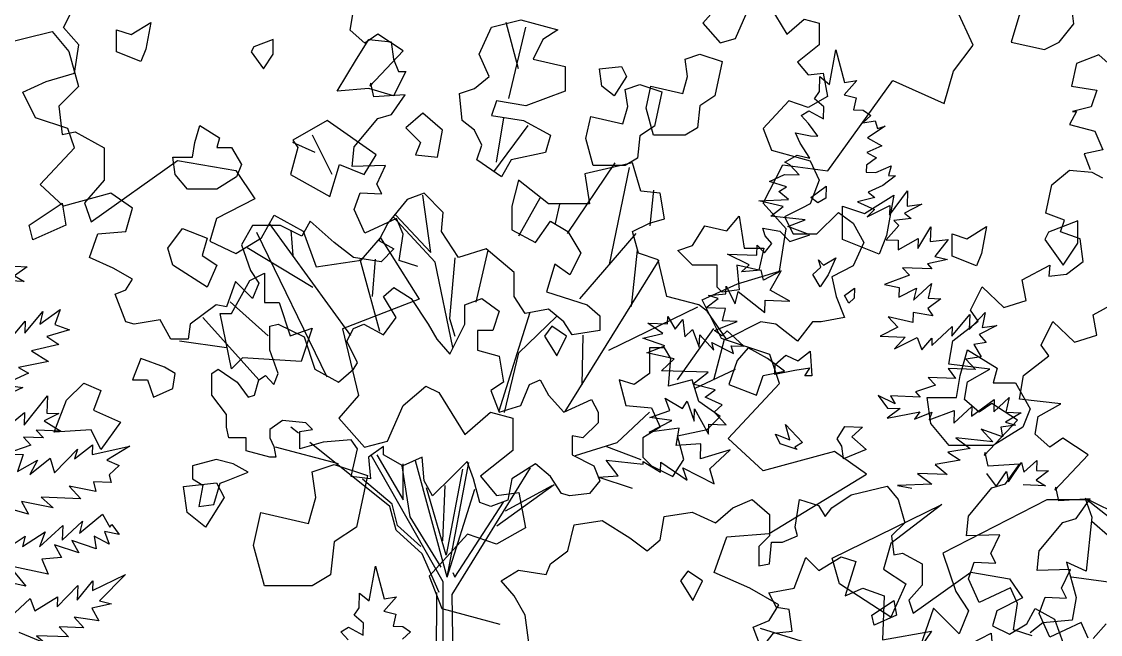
# Model space of a CAD drawing. Header units: inches. Extents: x -11 to 128, y 7 to 56.
# Drawn here: x 34.499 to 35.02, y 22.468 to 22.764 of the extents above; entities that cross this region are included whole.
import ezdxf

# ---------------------------------------------------------------- set-up
doc = ezdxf.new("R2010")
doc.units = ezdxf.units.IN
doc.header["$MEASUREMENT"] = 0
doc.layers.add('CAY', color=94, linetype='Continuous')
doc.layers.add('CAY-3', color=61, linetype='Continuous')
picture_1 = doc.add_image_def('image1.jpg', size_in_pixel=(1680, 1093))

# ---------------------------------------------------------------- blocks, each defined once
blk = doc.blocks.new('A$C76451831')
at = {"layer": 'CAY'}
for p, q in [((3764, 1772.8), (3822.4, 1787)), ((3822.4, 1787), (3840.1, 1765.7)), ((3840.1, 1765.7), (3850.7, 1728)), ((4659.2, 1730), (4666, 1767.4)), ((4666, 1767.4), (4675.2, 1732.1)), ((4648.1, 1722.6), (4648.6, 1738.5)), ((4648.6, 1738.5), (4659.2, 1730)), ((4688.4, 1734.4), (4674.7, 1719)), ((4675.2, 1732.1), (4688.4, 1734.4)), ((3850.7, 1728), (3829.5, 1706.7)), ((4642.8, 1714.7), (4648.1, 1722.6)), ((4674.7, 1719), (4687.7, 1715.8)), ((4653, 1706.2), (4642.8, 1714.7)), ((4687.7, 1715.8), (4685, 1702.8)), ((3829.5, 1706.7), (3833, 1676.1)), ((4628.6, 1696.6), (4636.9, 1701.7)), ((4636.5, 1688.1), (4628.6, 1696.6)), ((4636.9, 1701.7), (4652.5, 1693)), ((4652.5, 1693), (4653, 1706.2)), ((4685, 1702.8), (4695.4, 1702.4)), ((4703.4, 1696.7), (4694.9, 1688.8)), ((4695.4, 1702.4), (4703.4, 1696.7)), ((4646.4, 1674.6), (4636.5, 1688.1)), ((4694.9, 1688.8), (4708.2, 1691.1)), ((4718.8, 1685.3), (4699.8, 1672.8)), ((4708.2, 1691.1), (4710.6, 1682.8)), ((4710.6, 1682.8), (4718.8, 1685.3)), ((3833, 1676.1), (3847.2, 1679)), ((3847.2, 1679), (3878.4, 1661.9)), ((4627.6, 1667.1), (4622.5, 1678.2)), ((4622.5, 1678.2), (4638.7, 1674.9)), ((4638.7, 1674.9), (4646.4, 1674.6)), ((4699.8, 1672.8), (4715.4, 1664.1)), ((3878.4, 1661.9), (3878.4, 1627.1)), ((4637.9, 1650.9), (4627.6, 1667.1)), ((4715.4, 1664.1), (4699.3, 1656.9)), ((4611, 1646.4), (4624.4, 1654.1)), ((4624.4, 1654.1), (4637.9, 1650.9)), ((4709.5, 1651.1), (4698.8, 1643.4)), ((4699.3, 1656.9), (4709.5, 1651.1)), ((3864.3, 1582.3), (3957.4, 1648.4)), ((3957.4, 1648.4), (4019.9, 1637.7)), ((4019.9, 1637.7), (4040.5, 1607.1)), ((4616.3, 1643.5), (4611, 1646.4)), ((4626.4, 1632.7), (4616.3, 1643.5)), ((4698.8, 1643.4), (4698.5, 1635.7)), ((4708.9, 1635.3), (4725.5, 1642.4)), ((4725.5, 1642.4), (4722.4, 1632.1)), ((3878.4, 1627.1), (3857.2, 1602.9)), ((4594.4, 1625.7), (4610.5, 1633.3)), ((4610.5, 1633.3), (4626.4, 1632.7)), ((4698.5, 1635.7), (4708.9, 1635.3)), ((4730.1, 1631.8), (4716.6, 1621.4)), ((4722.4, 1632.1), (4730.1, 1631.8)), ((4612.8, 1620.1), (4594.4, 1625.7)), ((4604.5, 1614.9), (4612.8, 1620.1)), ((4615, 1606.4), (4604.5, 1614.9)), ((4716.6, 1621.4), (4700.5, 1614.3)), ((4700.5, 1614.3), (4708, 1608.6)), ((4723.6, 1589.4), (4743.1, 1615.5)), ((4743.1, 1615.5), (4742.6, 1599.2)), ((3857.2, 1602.9), (3864.3, 1582.3)), ((4040.5, 1607.1), (3999.3, 1585.8)), ((4582.8, 1604.8), (4615, 1606.4)), ((4609.3, 1598.9), (4582.8, 1604.8)), ((4708, 1608.6), (4689.3, 1603.8)), ((4689.3, 1603.8), (4707.5, 1595.4)), ((4595.8, 1588.5), (4609.3, 1598.9)), ((4699.6, 1587.6), (4724, 1599.9)), ((4707.5, 1595.4), (4699.6, 1587.6)), ((4724, 1599.9), (4723.6, 1589.4)), ((4758.5, 1601.4), (4739.6, 1591.6)), ((4739.6, 1591.6), (4747.1, 1585.9)), ((4742.6, 1599.2), (4758.5, 1601.4)), ((3999.3, 1585.8), (3992.2, 1561.6)), ((4047.6, 1565.2), (4061.2, 1589.4)), ((4061.2, 1589.4), (4092.4, 1572.3)), ((4632.8, 1584.5), (4595.8, 1588.5)), ((4614, 1577.4), (4632.8, 1584.5)), ((4747.1, 1585.9), (4728.4, 1583.8)), ((4728.4, 1583.8), (4733.7, 1578.2)), ((4092.4, 1572.3), (4106.6, 1533.9)), ((4587.2, 1575.6), (4605.7, 1572.3)), ((4589.7, 1567.4), (4587.2, 1575.6)), ((4605.7, 1572.3), (4616.2, 1561)), ((4637.7, 1568.4), (4614, 1577.4)), ((4616.2, 1561), (4637.7, 1568.4)), ((4733.7, 1578.2), (4720, 1562.8)), ((4754.1, 1553.5), (4768.1, 1577)), ((4768.1, 1577), (4767.5, 1561.2)), ((3992.2, 1561.6), (4019.9, 1548.1)), ((4019.9, 1548.1), (4047.6, 1565.2)), ((4154.9, 1541), (4175.6, 1565.2)), ((4175.6, 1565.2), (4217.4, 1499.1)), ((4580.8, 1546.4), (4581.1, 1557.2)), ((4581.1, 1557.2), (4589, 1548.8)), ((4589, 1548.8), (4597.1, 1559)), ((4597.1, 1559), (4589.7, 1567.4)), ((4720, 1562.8), (4733.1, 1562.4)), ((4732.8, 1552), (4754.5, 1564.3)), ((4733.1, 1562.4), (4732.8, 1552)), ((4754.5, 1564.3), (4754.1, 1553.5)), ((4767.5, 1561.2), (4786.6, 1563.2)), ((4786.6, 1563.2), (4772.4, 1545.1)), ((4572.7, 1536.2), (4549.1, 1547.5)), ((4549.1, 1547.5), (4580.8, 1546.4)), ((4772.4, 1545.1), (4785.9, 1541.9)), ((4106.6, 1533.9), (4154.9, 1541)), ((4564.3, 1528.4), (4572.7, 1536.2)), ((4785.9, 1541.9), (4764.4, 1537.2)), ((4764.4, 1537.2), (4769.2, 1531.6)), ((4585.6, 1530.3), (4564.3, 1528.4)), ((4588, 1519.4), (4585.6, 1530.3)), ((4606.9, 1529.6), (4588, 1519.4)), ((4595.3, 1508.7), (4606.9, 1529.6)), ((4745, 1524.8), (4718.3, 1514.8)), ((4769.2, 1531.6), (4737.5, 1532.7)), ((4737.5, 1532.7), (4745, 1524.8)), ((4547.6, 1504.9), (4547.9, 1513.1)), ((4547.9, 1513.1), (4557.6, 1494.1)), ((4718.3, 1514.8), (4734.1, 1511.6)), ((4734.1, 1511.6), (4733.7, 1501.1)), ((4733.7, 1501.1), (4752.6, 1510.9)), ((4749.5, 1497.9), (4768.7, 1515.8)), ((4752.6, 1510.9), (4749.5, 1497.9)), ((4768.7, 1515.8), (4765.4, 1500)), ((4217.4, 1499.1), (4134.9, 1467.3)), ((4525.8, 1489.8), (4539.3, 1499.8)), ((4528.9, 1502.9), (4547.6, 1504.9)), ((4539.3, 1499.8), (4528.9, 1502.9)), ((4557.6, 1494.1), (4560.8, 1507.2)), ((4560.8, 1507.2), (4589.5, 1484.9)), ((4589.5, 1484.9), (4589.9, 1498)), ((4589.9, 1498), (4616.2, 1497.1)), ((4616.2, 1497.1), (4595.3, 1508.7)), ((4779, 1499.6), (4765, 1489.2)), ((4765.4, 1500), (4779, 1499.6)), ((4547, 1489.1), (4525.8, 1489.8)), ((4543.8, 1475.6), (4547, 1489.1)), ((4765, 1489.2), (4770.2, 1481.3)), ((4484.8, 1472.7), (4485.1, 1480.4)), ((4485.1, 1480.4), (4492.8, 1466.9)), ((4492.8, 1466.9), (4501.3, 1477.1)), ((4501.3, 1477.1), (4503.4, 1458.4)), ((4535.3, 1465.5), (4559.7, 1475)), ((4559.7, 1475), (4543.8, 1475.6)), ((4722.1, 1480.2), (4732.6, 1469)), ((4748.6, 1473.9), (4722.1, 1480.2)), ((4749, 1484.7), (4748.6, 1473.9)), ((4770.2, 1481.3), (4749, 1484.7)), ((4790.7, 1459.3), (4810.1, 1482.6)), ((4809.5, 1466.3), (4826.5, 1484.8)), ((4810.1, 1482.6), (4809.5, 1466.3)), ((4826.5, 1484.8), (4823.2, 1468.6)), ((4134.9, 1467.3), (4152, 1395.3)), ((4463.6, 1473.4), (4484.8, 1472.7)), ((4479.5, 1462), (4463.6, 1473.4)), ((4503.4, 1458.4), (4511.4, 1466.3)), ((4511.4, 1466.3), (4518.8, 1447.4)), ((4543.3, 1459.7), (4535.3, 1465.5)), ((4548.9, 1465), (4543.3, 1459.7)), ((4566.9, 1448.5), (4548.9, 1465)), ((4732.6, 1469), (4713.7, 1459.2)), ((4769, 1449.1), (4791.1, 1469.7)), ((4791.1, 1469.7), (4790.7, 1459.3)), ((4839.1, 1470.7), (4820.2, 1461)), ((4823.2, 1468.6), (4839.1, 1470.7)), ((4458, 1457.3), (4479.5, 1462)), ((4481.7, 1448.7), (4458, 1457.3)), ((4518.8, 1447.4), (4519.3, 1460.6)), ((4519.3, 1460.6), (4534.6, 1444.2)), ((4534.6, 1444.2), (4532.2, 1452.4)), ((4532.2, 1452.4), (4555.8, 1440.7)), ((4713.7, 1459.2), (4740.4, 1458.3)), ((4740.4, 1458.3), (4729, 1445.5)), ((4729, 1445.5), (4753.5, 1457.8)), ((4753.5, 1457.8), (4758.5, 1444.5)), ((4758.5, 1444.5), (4769.3, 1457.3)), ((4769.3, 1457.3), (4769, 1449.1)), ((4827.6, 1452.5), (4814.4, 1450.3)), ((4820.2, 1461), (4827.6, 1452.5)), ((4462.4, 1441.3), (4481.7, 1448.7)), ((4491.7, 1434.8), (4462.4, 1441.3)), ((4555.8, 1440.7), (4553.3, 1449)), ((4553.3, 1449), (4566.9, 1448.5)), ((4814.4, 1450.3), (4822.1, 1436.9)), ((4478.1, 1422.1), (4491.7, 1434.8)), ((4822.1, 1436.9), (4805.7, 1434.7)), ((4805.7, 1434.7), (4816.2, 1423.5)), ((4528.3, 1420.4), (4478.1, 1422.1)), ((4512, 1407.8), (4528.3, 1420.4)), ((4786.8, 1424.5), (4794.5, 1413.8)), ((4816.2, 1423.5), (4786.8, 1424.5)), ((4200.3, 1384.7), (4224.5, 1405.3)), ((4224.5, 1405.3), (4238.7, 1398.8)), ((4535.8, 1401.5), (4512, 1407.8)), ((4773, 1406.4), (4751.5, 1399.4)), ((4794.5, 1413.8), (4765.1, 1414.8)), ((4765.1, 1414.8), (4773, 1406.4)), ((4152, 1395.3), (4130.8, 1371.1)), ((4238.7, 1398.8), (4266.4, 1353.4)), ((4525.1, 1393.7), (4535.8, 1401.5)), ((4543.4, 1385.4), (4525.1, 1393.7)), ((4711.4, 1395.4), (4721.4, 1381.9)), ((4729.7, 1386.6), (4711.4, 1395.4)), ((4724.6, 1394.9), (4729.7, 1386.6)), ((4756.7, 1393.8), (4724.6, 1394.9)), ((4751.5, 1399.4), (4756.7, 1393.8)), ((4183.2, 1346.3), (4200.3, 1384.7)), ((4487, 1379.2), (4482, 1392.5)), ((4482, 1392.5), (4500.7, 1381.4)), ((4500.7, 1381.4), (4505.9, 1389.4)), ((4505.9, 1389.4), (4513.4, 1367.9)), ((4535, 1377.5), (4543.4, 1385.4)), ((4721.4, 1381.9), (4735, 1381.4)), ((4792.9, 1365.8), (4812.1, 1383.7)), ((4811.7, 1373.3), (4836.3, 1391)), ((4812.1, 1383.7), (4811.7, 1373.3)), ((4835.9, 1377.9), (4852.3, 1393.2)), ((4836.3, 1391), (4835.9, 1377.9)), ((4852.3, 1393.2), (4849, 1377.4)), ((4130.8, 1371.1), (4158.5, 1339.9)), ((4266.4, 1353.4), (4294.1, 1377.6)), ((4294.1, 1377.6), (4318.3, 1371.1)), ((4318.3, 1371.1), (4318.3, 1336.3)), ((4465.5, 1371.8), (4487, 1379.2)), ((4489.4, 1368.7), (4465.5, 1371.8)), ((4513.4, 1367.9), (4513.8, 1381)), ((4513.8, 1381), (4528.7, 1353.7)), ((4547.7, 1363.9), (4535, 1377.5)), ((4735, 1381.4), (4721, 1371)), ((4721, 1371), (4756.1, 1378)), ((4756.1, 1378), (4750.4, 1370)), ((4750.4, 1370), (4769.3, 1377.5)), ((4766.3, 1369.4), (4793.3, 1379.4)), ((4769.3, 1377.5), (4766.3, 1369.4)), ((4793.3, 1379.4), (4792.9, 1365.8)), ((4865.3, 1376.9), (4848.6, 1366.6)), ((4849, 1377.4), (4865.3, 1376.9)), ((4464.9, 1355.9), (4489.4, 1368.7)), ((4497.2, 1360.3), (4464.9, 1355.9)), ((4493.9, 1341.8), (4497.2, 1360.3)), ((4528.7, 1353.7), (4529.1, 1364.6)), ((4529.1, 1364.6), (4547.7, 1363.9)), ((4822.1, 1359.3), (4834.8, 1345.7)), ((4845.4, 1350.8), (4822.1, 1359.3)), ((4859.4, 1363.5), (4843.5, 1361.3)), ((4843.5, 1361.3), (4845.4, 1350.8)), ((4848.6, 1366.6), (4859.4, 1363.5)), ((4834.8, 1345.7), (4795, 1349.9)), ((4795, 1349.9), (4810.5, 1338.4)), ((4158.5, 1339.9), (4183.2, 1346.3)), ((4318.3, 1336.3), (4283.5, 1308.6)), ((4520.7, 1343.6), (4493.9, 1341.8)), ((4520.1, 1327.3), (4520.7, 1343.6)), ((4552.2, 1337), (4520.1, 1327.3)), ((4530.1, 1316.5), (4552.2, 1337)), ((4810.5, 1338.4), (4786.3, 1334.3)), ((4431.5, 1309.1), (4418.5, 1325.8)), ((4418.5, 1325.8), (4458.3, 1321.7)), ((4458.3, 1321.7), (4458.4, 1324.4)), ((4458.4, 1324.4), (4477, 1312.9)), ((4799.6, 1325.7), (4772.7, 1321.2)), ((4786.3, 1334.3), (4799.6, 1325.7)), ((4868.1, 1312.9), (4882.1, 1325.5)), ((4882.1, 1325.5), (4881.7, 1314.6)), ((4477, 1312.9), (4477.4, 1323.8)), ((4477.4, 1323.8), (4505.7, 1304.2)), ((4501.2, 1317.5), (4535, 1300.5)), ((4505.7, 1304.2), (4501.2, 1317.5)), ((4535, 1300.5), (4530.1, 1316.5)), ((4772.7, 1321.2), (4785.5, 1310.3)), ((4838.5, 1297.6), (4849.5, 1313.5)), ((4849.5, 1313.5), (4851.8, 1302.5)), ((4851.8, 1302.5), (4865.7, 1323.4)), ((4865.7, 1323.4), (4868.1, 1312.9)), ((4894.8, 1314.2), (4881.4, 1304.2)), ((4881.7, 1314.6), (4894.8, 1314.2)), ((4283.5, 1308.6), (4300.6, 1287.9)), ((4410.2, 1307.5), (4431.5, 1309.1)), ((4446.9, 1295.4), (4410.2, 1307.5)), ((4753.8, 1311.4), (4769.3, 1300)), ((4785.5, 1310.3), (4753.8, 1311.4)), ((4828.1, 1311.5), (4838.5, 1297.6)), ((4881.4, 1304.2), (4891.6, 1298.4)), ((4300.6, 1287.9), (4324.7, 1290.9)), ((4324.7, 1290.9), (4331.8, 1253.1)), ((4682.3, 1288.4), (4721.2, 1297.8)), ((4721.2, 1297.8), (4733, 1283.7)), ((4769.3, 1300), (4732.1, 1298.6)), ((4732.1, 1298.6), (4747.8, 1295.7)), ((4891.6, 1298.4), (4867.6, 1299.3)), ((4554.9, 1274.6), (4575.8, 1283.7)), ((4575.8, 1283.7), (4594.3, 1267.5)), ((4622.2, 1253.8), (4626.9, 1283.7)), ((4626.9, 1283.7), (4647.3, 1277)), ((4661.5, 1274.6), (4682.3, 1288.4)), ((4733, 1283.7), (4740.1, 1258.5)), ((4481, 1265.2), (4511.3, 1269.9)), ((4511.3, 1269.9), (4536.5, 1258.5)), ((4536.5, 1258.5), (4554.9, 1274.6)), ((4594.3, 1267.5), (4594.3, 1244.3)), ((4647.3, 1277), (4654.4, 1265.2)), ((4654.4, 1265.2), (4661.5, 1274.6)), ((4377.3, 1228.2), (4384.3, 1256.1)), ((4384.3, 1256.1), (4414.2, 1260.8)), ((4414.2, 1260.8), (4444.1, 1242.4)), ((4476.7, 1240), (4481, 1265.2)), ((4740.1, 1258.5), (4725.9, 1244.3)), ((4269.3, 1246.1), (4228, 1201.2)), ((4300.6, 1235.4), (4269.3, 1246.1)), ((4331.8, 1253.1), (4300.6, 1235.4)), ((4594.3, 1244.3), (4582.9, 1232.9)), ((4608.4, 1237.6), (4624.5, 1244.3)), ((4624.5, 1244.3), (4622.2, 1253.8)), ((4725.9, 1244.3), (4728.3, 1223.9)), ((4444.1, 1242.4), (4462.6, 1228.2)), ((4462.6, 1228.2), (4476.7, 1240)), ((4582.9, 1232.9), (4582.9, 1212.1)), ((4594.3, 1214.4), (4596.6, 1237.6)), ((4596.6, 1237.6), (4608.4, 1237.6)), ((4358.8, 1214.4), (4377.3, 1228.2)), ((4728.3, 1223.9), (4737.7, 1225.8)), ((4737.7, 1225.8), (4758.6, 1214.4)), ((4354.1, 1203), (4358.8, 1214.4)), ((4582.9, 1212.1), (4594.3, 1214.4)), ((4758.6, 1214.4), (4758.6, 1191.2)), ((4228, 1201.2), (4241.6, 1166.4)), ((4305.7, 1196), (4324.2, 1207.4)), ((4324.2, 1207.4), (4354.1, 1203)), ((4749.1, 1161.4), (4811.2, 1205.4)), ((4811.2, 1205.4), (4852.9, 1198.3)), ((4852.9, 1198.3), (4866.7, 1177.9)), ((4319.5, 1179.8), (4305.7, 1196)), ((4758.6, 1191.2), (4744.4, 1175.1)), ((4331.3, 1159), (4319.5, 1179.8)), ((4744.4, 1175.1), (4749.1, 1161.4)), ((4866.7, 1177.9), (4839.1, 1163.7)), ((4241.6, 1166.4), (4304.1, 1149.3)), ((4839.1, 1163.7), (4834.4, 1147.6)), ((4871.4, 1149.9), (4880.4, 1166.1)), ((4880.4, 1166.1), (4901.2, 1154.7)), ((4335.6, 1126.7), (4331.3, 1159)), ((4852.9, 1138.5), (4871.4, 1149.9)), ((4901.2, 1154.7), (4910.7, 1129.1)), ((4942.9, 1133.8), (4956.7, 1149.9)), ((4834.4, 1147.6), (4852.9, 1138.5)), ((2228.3, 971.5), (2215.1, 1021.6)), ((2217.8, 939.8), (2236.3, 1016.3)), ((2204.6, 871.1), (2212.5, 918.7)), ((2201.9, 860.6), (2238.9, 910.7)), ((2027.8, 857.9), (2006.6, 900.2)), ((2009.3, 881.7), (1985.5, 892.2)), ((2281, 794.5), (2332.5, 870.4)), ((2326.2, 761), (2347.8, 865.6)), ((2491.6, 827), (2512.8, 868.3)), ((2512.8, 868.3), (2561.2, 861.8)), ((2370.1, 802.5), (2374.1, 840.9)), ((2134, 774), (2125.3, 835.7)), ((2228.6, 791.9), (2251.7, 832.8)), ((2268, 805.1), (2272.9, 825.9)), ((2516.4, 799.3), (2491.6, 827)), ((2095.8, 814.5), (2134, 774)), ((2047.7, 684.5), (1960.2, 805.1)), ((2138.7, 763.4), (2093.5, 812.2)), ((2022.3, 639.8), (1946.8, 795.6)), ((1985.8, 770.9), (1983.8, 797.9)), ((2294.3, 724.1), (2354.9, 794.5)), ((2509.3, 753.8), (2516.4, 799.3)), ((2007, 736.3), (1936.2, 779.1)), ((2071.1, 726.8), (2074.5, 766.9)), ((2159.9, 768.1), (2154, 702.8)), ((2182.7, 720.5), (2195.7, 776.4)), ((2350.1, 715.8), (2356.4, 776.4)), ((2079.1, 689), (2057.9, 766.3)), ((2157.5, 671.8), (2138.7, 763.4)), ((2278.7, 602.9), (2379.6, 765.8)), ((2463.9, 740.3), (2509.3, 753.8)), ((2426.2, 723.2), (2463.9, 740.3)), ((1958.8, 684.4), (1917.8, 720.8)), ((2446.8, 681.3), (2426.2, 723.2)), ((2207.6, 603.7), (2240.9, 709.9)), ((2325.4, 669), (2421.3, 715.4)), ((1948.8, 636.8), (1888.7, 704)), ((2154, 702.8), (2159.9, 684)), ((2228.7, 665.9), (2269.2, 705.2)), ((2296.7, 631.7), (2297.9, 685.1)), ((2399.3, 636.8), (2438.6, 692.2)), ((1914.2, 671.4), (1863.5, 678.5)), ((2438.6, 636.8), (2450, 680.8)), ((2498.7, 664.2), (2446.8, 681.3)), ((2213.4, 601.8), (2228.7, 665.9)), ((2509.3, 632.9), (2498.7, 664.2)), ((2417.8, 627.7), (2461.8, 648.6)), ((2334.4, 569.5), (2369.4, 602.2)), ((1991.5, 579.5), (1983.4, 586)), ((2041.2, 539.6), (2003.7, 569.7)), ((2289.6, 555.4), (2334.4, 569.5)), ((2034.5, 546.7), (1966.9, 564.4)), ((2323, 565.2), (2360, 551.4)), ((2147.3, 419.7), (2069.9, 556)), ((2075.8, 556.2), (2104.1, 507.8)), ((2104.1, 507.8), (2104.1, 546.7)), ((2151.6, 424.8), (2117.3, 549.9)), ((2151.6, 424.8), (2175, 548.1)), ((2089.9, 500.7), (2041.2, 539.6)), ((2102.9, 544.4), (2111.2, 489.7)), ((2168.2, 540.8), (2150.5, 448.4)), ((2156.8, 405.9), (2241.3, 542.4)), ((2092.3, 503.1), (2060.4, 530.2)), ((2146.9, 463.7), (2149.3, 523.1)), ((2205.1, 479.9), (2266.8, 524.3)), ((2214.5, 496), (2264.5, 523.1)), ((2150.5, 448.4), (2129.2, 520.8)), ((2151.6, 424.8), (2181.2, 519.2)), ((2096.6, 475.1), (2089.9, 500.7)), ((2098.2, 480.3), (2092.3, 503.1)), ((2159.9, 424.8), (2212.2, 505.4)), ((2111.2, 489.7), (2144.6, 435.4)), ((2123.3, 457.8), (2098.2, 480.3)), ((2124.5, 449.6), (2096.6, 475.1)), ((2143, 408.3), (2124.5, 449.6)), ((2147.3, 135.4), (2147.3, 419.7)), ((2157.5, 429.5), (2159.9, 424.8)), ((2138.3, 140.1), (2140.6, 408.3)), ((2161.5, 135.4), (2156.8, 405.9))]:
    blk.add_line(p, q, dxfattribs=at)
for points in [[(4216, 1534.3), (4196, 1540.6), (4200.2, 1569.1), (4192.8, 1586), (4159, 1570.1), (4147.4, 1595.5), (4153.8, 1613.4), (4177, 1612.3), (4171.7, 1622.9), (4181.2, 1642.9), (4145.3, 1641.9), (4147.4, 1663), (4172.8, 1693.5), (4187.5, 1697.8), (4202.3, 1718.9), (4168.5, 1716.7), (4165.4, 1731.5), (4164.3, 1728.3), (4200.2, 1766.3), (4172.8, 1784.2), (4159, 1774.7), (4143.2, 1788.5), (4146.4, 1807.4)], [(5030.2, 1813.8), (4995.4, 1794.8), (5000.7, 1777.9), (5033.4, 1774.7), (5024.9, 1752.6), (5021.8, 1718.9), (4988, 1727.3), (4949, 1762.1), (4924.8, 1752.6), (4919.5, 1728.3), (4946.9, 1724.1), (4940.6, 1706.2), (4920.5, 1700.9), (4924.8, 1700.9), (4917.4, 1687.2), (4944.8, 1679.8), (4953.2, 1659.8), (4933.2, 1655.6), (4939.5, 1638.7)], [(4937.4, 1134.3), (4930, 1151.2), (4896.3, 1135.4), (4884.7, 1160.7), (4891, 1178.6), (4914.2, 1177.5), (4908.9, 1188.1), (4918.4, 1208.1), (4882.5, 1207.1), (4884.7, 1228.2), (4910, 1258.8), (4924.7, 1263), (4939.5, 1284.1), (4905.7, 1282), (4902.6, 1296.7), (4901.5, 1293.6), (4937.4, 1331.5), (4910, 1349.5), (4896.3, 1340), (4880.4, 1353.7), (4883.6, 1372.7), (4907.9, 1386.4), (4863.6, 1391.6), (4867.8, 1417), (4895.2, 1438.1), (4886.8, 1449.7), (4899.4, 1475), (4922.6, 1452.8), (4946.9, 1460.2), (4942.7, 1482.3), (4972.2, 1498.2)], [(4680, 1494.9), (4675.3, 1503.2), (4686, 1511), (4685.6, 1500.1), (4680, 1494.9)], [(530, 749.3), (509.9, 755.6), (514.2, 784.1), (506.8, 800.9), (473, 785.1), (461.4, 810.4), (467.7, 828.4), (490.9, 827.3), (485.7, 837.9), (495.2, 857.9), (459.3, 856.8), (461.4, 877.9), (486.7, 908.5), (501.5, 912.7), (516.3, 933.8), (482.5, 931.7), (479.3, 946.5), (478.3, 943.3), (514.2, 981.3), (486.7, 999.2), (473, 989.7), (457.2, 1003.4), (460.4, 1022.4), (484.6, 1036.1), (440.3, 1041.4), (444.5, 1066.7), (472, 1087.8), (463.5, 1099.4), (476.2, 1124.7), (499.4, 1102.6), (523.6, 1110), (519.4, 1132.1), (549, 1147.9), (547.9, 1136.3), (566.9, 1138.4), (584.8, 1152.1), (581.7, 1176.4), (560.6, 1183.8), (564.8, 1196.4), (544.7, 1203.8), (551.1, 1234.4), (570.1, 1250.2), (594.3, 1248.1), (605.9, 1241.8)], [(2441, 1036.7), (2426.8, 1020.6), (2445.3, 999.7), (2461.8, 1004.1), (2473.2, 1029.6)], [(2498.7, 1039.1), (2517.2, 1008.8), (2535.7, 1024.9), (2551.8, 1020.6), (2551.8, 997.4), (2528.6, 978.9), (2540, 965.1), (2556.1, 967.1), (2560.8, 941.9), (2540, 930.1), (2519.2, 937.2), (2491.7, 907.3), (2500.7, 884.1), (2542.4, 872.7), (2551.8, 851.9), (2542.4, 826.3), (2533.3, 821.6), (2514.8, 812.5), (2523.9, 794.1), (2549.4, 794.1), (2572.6, 816.9), (2588.7, 805.5), (2600.1, 784.6), (2588.7, 759.5), (2565.6, 747.7), (2570.3, 726.8), (2579.3, 704), (2554.2, 699.3), (2544.7, 699.3), (2528.6, 678.5), (2505.4, 696.9), (2489.3, 699.3), (2452.3, 680.8), (2431.5, 710.7), (2422.5, 717.8), (2387.9, 726.8), (2378.5, 766.1), (2357.6, 773.2), (2350.9, 796.4), (2369.4, 805.5), (2385.5, 810.2), (2380.8, 837.7), (2360, 840.1), (2350.9, 870.4), (2299.8, 858.6), (2304.6, 826.3), (2260.5, 826.3), (2228.3, 851.9), (2221.2, 824), (2221.2, 798.4), (2246.8, 784.6), (2262.9, 807.8), (2281.4, 796.4), (2295.5, 773.2), (2283.7, 750), (2267.6, 761.4), (2258.6, 731.5), (2302.2, 717.8), (2316, 706), (2316, 689.9), (2286.1, 685.5), (2277, 699.3), (2260.5, 713.1), (2235.4, 708.3), (2223.6, 726.8), (2223.6, 752.4), (2193.7, 777.9), (2163.8, 768.5), (2145.4, 796.4), (2147.3, 816.9), (2126.9, 837.7), (2108.4, 831), (2087.6, 805.5), (2078.1, 787), (2094.3, 777.9), (2080.5, 763.8), (2050.6, 768.5), (2029.8, 784.6), (2004.2, 807.8), (1995.2, 791.7), (1972, 803.1), (1942.1, 803.1), (1930.3, 782.3), (1939.8, 754.7), (1948.8, 741), (1942.1, 724.5), (1930.3, 736.3), (1923.7, 742.9), (1914.2, 715.4), (1902.8, 717.8), (1874.9, 696.9), (1872.6, 680.8), (1854.1, 680.8), (1842.7, 701.7), (1814.8, 696.9), (1805.7, 699.3), (1794.3, 729.2), (1805.7, 733.9), (1812.8, 745.3), (1792, 757.1), (1766.4, 768.5), (1775.5, 794.1), (1805.7, 796.4), (1812.8, 821.6), (1789.6, 837.7), (1738.5, 824), (1713.4, 847.2), (1750.3, 886.5), (1743.2, 907.3), (1708.6, 918.7), (1694.9, 946.6), (1720, 958), (1750.3, 967.1), (1755, 997.4), (1738.5, 1015.9), (1752.7, 1043.4)], [(1686.2, 759.1), (1699.3, 758.6), (1685.9, 748.7), (1696.1, 742.9), (1672.1, 743.7)], [(1677.9, 676.9), (1697.3, 700.2), (1696.8, 687.1), (1716.2, 710.4), (1713, 696.9), (1734.9, 712.5), (1729.3, 696.4), (1745, 690.8), (1720.7, 683.5), (1733.6, 674.9), (1704.3, 668.2), (1722.5, 656.7), (1690.1, 650.1), (1700.8, 644.3), (1673.6, 631.7), (1694.8, 628.7), (1673.2, 618.6)], [(1671.9, 581.4), (1696.6, 601.9), (1696.1, 588.3), (1721.2, 619.6), (1720.6, 601), (1733.7, 600.6), (1717.6, 593), (1735.8, 581.9), (1709.1, 582.8), (1716.9, 574.4), (1695.7, 575.2), (1703.5, 566.7), (1676.5, 557.2), (1695, 556.6), (1688.9, 538.2), (1710.7, 550.6), (1702.4, 535), (1724.3, 552.8), (1728.8, 536.8), (1753.7, 562.3), (1750.6, 551.9), (1769.7, 567.1), (1769.3, 556.7), (1810, 565.7), (1785.4, 550.7), (1798.4, 544.8), (1787.6, 534.8), (1790, 526.5), (1771, 527.2), (1773.4, 516.7), (1744.6, 522.7), (1757.2, 509.1), (1714.7, 510.6), (1727.4, 499.2), (1693.2, 505.9), (1700.9, 492.5), (1669.1, 501.3)], [(1670, 450.9), (1697.4, 468.6), (1694.3, 457.8), (1718.8, 473.3), (1712.8, 457.1), (1737.7, 480.3), (1737.1, 464.5), (1759.1, 485), (1755.9, 472), (1780.7, 492.4), (1788.3, 478.5), (1790.7, 481.2), (1798.5, 470.5), (1782.7, 473.7), (1787.7, 460), (1771.7, 468.7), (1773.9, 455), (1747.5, 464.1), (1755.2, 450.7), (1728.8, 459.3), (1736.5, 445.9), (1715.1, 443.9), (1722.2, 427.8), (1680, 437), (1698.2, 415), (1666.3, 421.6)], [(1686.3, 386.4), (1702.7, 401.7), (1707.7, 388.4), (1732.3, 403.4), (1731.9, 392.6), (1754, 415.8), (1753.4, 400), (1770, 420.7), (1769.7, 410.3), (1805.2, 427.6), (1777.4, 399.1), (1790.4, 396), (1769, 391.3), (1776.7, 377.8), (1750.1, 381.5), (1760.6, 370.2), (1733.8, 371.2), (1743.9, 360.4), (1709.5, 361.6), (1719.6, 353.1), (1691, 365)], [(4141, 1132.6), (4133.1, 1141), (4141.4, 1146.2), (4157, 1137.5), (4157.5, 1150.6), (4147.3, 1159.1), (4152.6, 1167.1), (4153.1, 1182.9), (4163.7, 1174.4), (4170.5, 1211.8), (4179.7, 1176.6), (4192.9, 1178.8), (4179.2, 1163.4), (4192.2, 1160.3), (4189.5, 1147.2), (4199.9, 1146.8), (4207.9, 1141.1), (4199.4, 1133.3)], [(620.7, 870.5), (586.9, 896.9), (594.3, 876.9), (588, 818.9), (566.9, 828.4), (577.4, 790.4), (573.2, 766.1), (541.6, 763), (527.9, 752.4)], [(594.3, 872.7), (653.4, 821)], [(572.2, 812.5), (628.1, 805.2)]]:
    blk.add_lwpolyline(points, dxfattribs=at)
for points in [[(4396.9, 1672), (4402.2, 1695.8), (4436.5, 1687.9), (4441.8, 1706.3), (4439.1, 1724.8), (4455, 1730.1), (4478.7, 1722.2), (4470.8, 1685.2), (4455, 1674.7), (4452.3, 1650.9), (4439.1, 1643), (4404.8, 1643)], [(4639.1, 1608.3), (4655.4, 1620.8), (4655, 1607.7), (4646.6, 1602.6)], [(3821.2, 1594.5), (3833.1, 1602.4), (3837, 1578.6), (3801.4, 1562.8), (3797.4, 1578.6)], [(4791, 1545.5), (4791, 1569.3), (4806.8, 1564), (4827.9, 1577.2), (4822.7, 1548.1), (4817.4, 1534.9)], [(4641.2, 1525.7), (4649.6, 1533.5), (4647.2, 1541.3), (4652.4, 1535.7), (4665.8, 1543.4), (4657.5, 1525.1), (4648.9, 1512.3)], [(4035, 1519.2), (4050.8, 1527.2), (4050.8, 1495.5), (4066.6, 1495.5), (4078.5, 1459.8), (4102.3, 1467.8), (4090.4, 1432.1), (4027.1, 1436.1), (4015.2, 1424.2), (4003.3, 1483.6), (4015.2, 1483.6)], [(4376, 1459.3), (4360.2, 1469.9), (4352.3, 1459.3), (4365.5, 1438.2)], [(4640.1, 1416.5), (4632.4, 1416.7), (4637.7, 1424.7), (4621.8, 1422.5), (4600.3, 1417.9), (4600.7, 1428.7), (4611.9, 1438.8), (4624.8, 1432.9), (4638.3, 1443.3)], [(3837.8, 1390.3), (3856.3, 1408.8), (3874.8, 1400.9), (3866.9, 1379.8), (3895.9, 1366.6), (3874.8, 1337.5), (3864.2, 1358.6), (3824.6, 1356)], [(4624.2, 1337.2), (4605.8, 1343.3), (4600.8, 1353.9), (4616.4, 1347.9), (4611.6, 1364.4), (4629.9, 1344.7), (4621.6, 1340)], [(4672.4, 1341), (4667.2, 1348.9), (4675.4, 1362.2), (4694.4, 1361.5), (4683.1, 1351), (4698.5, 1337.4), (4674.2, 1327.3)], [(4038.9, 1234.1), (4046.9, 1269.7), (4098.3, 1257.8), (4106.2, 1285.6), (4102.3, 1313.3), (4126, 1321.2), (4161.7, 1309.3), (4149.8, 1253.9), (4126, 1238), (4122.1, 1202.4), (4102.3, 1190.5), (4050.8, 1190.5)], [(3967.7, 1269.7), (3963.7, 1297.4), (3999.3, 1301.4), (4007.3, 1285.6), (3987.5, 1253.9)], [(4522.5, 1195.9), (4506.6, 1206.4), (4498.7, 1195.9), (4511.9, 1174.8)], [(4720.4, 1169.5), (4728.3, 1174.8), (4731, 1158.9), (4707.2, 1148.4), (4704.6, 1158.9)], [(2209.9, 855.3), (2183.5, 873.8), (2188.8, 889.6), (2180.8, 905.5), (2167.6, 916), (2165, 945.1), (2180.8, 950.3), (2196.7, 963.5), (2186.1, 987.3), (2199.3, 1016.3), (2231, 1024.3), (2270.6, 1013.7), (2254.7, 1003.1), (2244.2, 982), (2278.5, 974.1), (2278.5, 947.7), (2257.4, 939.8), (2236.3, 931.9), (2204.6, 937.1), (2199.3, 921.3), (2233.6, 916), (2262.7, 900.2), (2257.4, 881.7), (2220.4, 873.8)], [(1795.5, 989.9), (1795.5, 1013.7), (1811.3, 1008.4), (1832.5, 1021.6), (1827.2, 992.6), (1821.9, 979.4)], [(1943.3, 995.2), (1940.7, 989.9), (1953.9, 971.5), (1964.4, 987.3), (1964.4, 1003.1)], [(2054.1, 982), (2067.3, 1003.1), (2091.1, 1000.5), (2093.7, 982), (2099, 968.8), (2106.9, 968.8), (2093.7, 942.4), (2067.3, 950.3), (2033, 947.7)], [(2365.6, 929.2), (2370.9, 953), (2405.2, 945.1), (2410.4, 963.5), (2407.8, 982), (2423.6, 987.3), (2447.4, 979.4), (2439.5, 942.4), (2423.6, 931.9), (2421, 908.1), (2407.8, 900.2), (2373.5, 900.2)], [(2318.1, 953), (2315.4, 971.5), (2339.2, 974.1), (2344.5, 963.5), (2331.3, 942.4)], [(2141.2, 876.4), (2146.5, 905.5), (2125.4, 923.9), (2106.9, 908.1), (2122.8, 892.2), (2117.5, 879)], [(1903.7, 887), (1919.5, 887), (1930.1, 868.5), (1924.8, 855.3), (1903.7, 842.1), (1872, 842.1), (1858.8, 857.9), (1856.2, 876.4), (1877.3, 876.4), (1880, 892.2), (1885.2, 910.7), (1906.4, 897.5)], [(2062.1, 857.9), (2075.3, 879), (2022.5, 916), (1985.5, 894.9), (1990.8, 887), (1982.9, 857.9), (2025.1, 834.2), (2035.7, 868.5)], [(2577.1, 788.1), (2577.1, 823.8), (2600.8, 815.8), (2632.5, 835.6), (2624.6, 792.1), (2616.7, 772.3)], [(2415.7, 781.4), (2428.9, 802.5), (2452.7, 797.2), (2465.9, 813), (2471.2, 778.7), (2492.3, 778.7), (2487, 755), (2463.2, 760.2), (2465.9, 733.8), (2447.4, 731.2), (2442.1, 736.5), (2442.1, 760.2), (2415.7, 760.2), (2399.9, 776.1)], [(1856.2, 760.2), (1850.9, 778.7), (1866.8, 799.8), (1893.2, 789.3), (1887.9, 770.8), (1903.7, 760.2), (1893.2, 736.5)], [(1999.5, 590.8), (1974.4, 593.1), (1960.6, 583.7), (1960.6, 574.6), (1964.9, 565.2), (1967.3, 553.8), (1960.6, 553.8), (1935.1, 560.5), (1935.1, 574.6), (1916.6, 574.6), (1914.2, 586), (1914.2, 599.8), (1898.1, 620.6), (1898.1, 643.8), (1905.2, 648.6), (1925.6, 634.4), (1937.4, 618.3), (1944.1, 620.6), (1948.8, 636.8), (1955.9, 641.5), (1964.9, 632), (1969.6, 643.8), (1960.6, 669), (1960.6, 694.6), (1969.6, 696.9), (1997.6, 683.2), (2009, 648.6), (2034.5, 634.4), (2050.6, 648.6), (2054.9, 655.2), (2043.5, 678.5), (2050.6, 692.2), (2062, 696.9), (2082.9, 685.5), (2096.6, 704), (2082.9, 726.8), (2094.3, 736.3), (2112.7, 724.5), (2131.2, 696.9), (2140.6, 680.8), (2154.4, 664.7), (2170.5, 696.9), (2170.5, 717.8), (2189, 724.5), (2207.5, 710.7), (2200.8, 689.9), (2184.3, 689.9), (2184.3, 669), (2207.5, 662.3), (2212.2, 634.4), (2198.4, 625.4), (2207.5, 602.2), (2230.7, 609.2), (2240.1, 632), (2251.5, 636.8), (2260.5, 620.6), (2277, 602.2), (2306.9, 615.9), (2314, 602.2), (2314, 590.8), (2297.5, 574.6), (2286.1, 576.6), (2286.1, 556.2), (2309.3, 544.4), (2316, 528.2), (2304.6, 514.5), (2283.7, 512.1), (2274.7, 514.5), (2262.9, 533), (2246.8, 546.7), (2221.2, 530.6), (2216.9, 507.4), (2198.4, 500.7), (2186.6, 505), (2179.9, 530.6), (2172.9, 549.1), (2156.8, 533), (2135.9, 512.1), (2126.9, 528.2), (2124.5, 553.8), (2103.7, 544.4), (2082.9, 556.2), (2082.9, 565.2), (2066.7, 553.8), (2069.1, 530.6), (2048.3, 533), (2054.9, 562.8), (2048.3, 572.3), (2018, 569.9), (1992.8, 562.8), (1992.8, 581.3), (2006.6, 583.7)], [(2392.2, 660), (2385.5, 671.4), (2369.4, 671.4), (2369.4, 643.8), (2352.9, 632), (2336.8, 636.8), (2343.9, 609.2), (2371.4, 606.9), (2380.8, 586), (2362.3, 574.6), (2362.3, 553.8), (2371.4, 544.4), (2394.6, 533), (2406.4, 551.4), (2399.3, 576.6), (2431.5, 583.7), (2445.3, 597.4), (2422.5, 613.6), (2415.4, 636.8), (2389.8, 630.1)], [(2475.5, 671.4), (2463.7, 657.6), (2454.7, 632), (2484.6, 620.6), (2491.7, 641.5), (2514.8, 646.2), (2496.4, 660)]]:
    blk.add_lwpolyline(points, close=True, dxfattribs=at)
at = {"layer": 'CAY-3'}
for p, q in [((2717.8, 996.9), (2700.1, 1035.2)), ((2696.6, 969.1), (2717.8, 996.9)), ((2686.6, 934.3), (2696.6, 969.1)), ((2561.2, 861.8), (2631.1, 959.1)), ((2631.1, 959.1), (2686.6, 934.3)), ((2453.9, 573.9), (2509.3, 632.9)), ((2491.6, 539.1), (2453.9, 573.9)), ((2568.3, 559.8), (2491.6, 539.1)), ((2603, 535.6), (2568.3, 559.8)), ((2498.1, 471.6), (2603, 535.6)), ((2797, 507.9), (2685, 450.4)), ((2841.8, 507.9), (2797, 507.9)), ((2876.6, 490.8), (2841.8, 507.9)), ((2439.1, 429.8), (2452.7, 468.1)), ((2452.7, 468.1), (2498.1, 471.6)), ((2685, 450.4), (2699.2, 409.1)), ((2477.5, 412.7), (2439.1, 429.8)), ((2508.7, 395), (2477.5, 412.7)), ((2699.2, 409.1), (2712.7, 388.5)), ((2498.1, 377.9), (2508.7, 395)), ((2675.1, 391.3), (2660.8, 350.1)), ((2685, 381.4), (2675.1, 391.3)), ((2712.7, 388.5), (2702.7, 363.7)), ((2481, 370.8), (2498.1, 377.9)), ((2702.7, 363.7), (2685, 381.4)), ((2498.1, 326), (2481, 370.8)), ((2488.6, 369.9), (2554, 349.3))]:
    blk.add_line(p, q, dxfattribs=at)
for points in [[(2826, 1020.1), (2822.1, 1051.8), (2794.4, 1032), (2774.6, 1043.9), (2766.7, 1028), (2758.7, 1000.3), (2794.4, 992.4), (2810.2, 1000.3)], [(2798.8, 796), (2794.8, 788.1), (2814.6, 760.4), (2830.5, 784.1), (2830.5, 807.9)], [(2739.4, 633.6), (2763.2, 633.6), (2779, 605.9), (2771.1, 586.1), (2739.4, 566.3), (2691.9, 566.3), (2672.1, 590.1), (2668.1, 617.8), (2699.8, 617.8), (2703.8, 641.6), (2711.7, 669.3), (2743.4, 649.5)], [(1847.4, 650.5), (1821.8, 660), (1812.8, 636.8), (1828.9, 636.8), (1835.6, 618.3), (1856.4, 627.7), (1858.8, 643.8)], [(1921.3, 546.7), (1902.8, 551.4), (1877.3, 544.4), (1877.3, 530.6), (1888.7, 523.5), (1884.3, 500.7), (1900.5, 502.7), (1907.1, 525.9), (1914.2, 528.2), (1937.4, 537.7)], [(2573.8, 417.4), (2565.9, 445.1), (2684, 503), (2629.2, 460.9), (2621.3, 433.2), (2645.1, 417.4), (2629.2, 381.7)]]:
    blk.add_lwpolyline(points, close=True, dxfattribs=at)
for points in [[(223.3, 716.2), (251.7, 752), (271.8, 754.2), (268.6, 777.4), (254.9, 779.5), (246.5, 795.3), (273.9, 800.6), (286.5, 833.3), (300.3, 819.5), (324.5, 834.3), (340.3, 829), (328.7, 792.1), (347.7, 800.6), (370.9, 792.1), (368.8, 744.7), (421.5, 754.2), (408.9, 735.2)], [(463.7, 740.4), (485.9, 752), (489, 710.9)]]:
    blk.add_lwpolyline(points, dxfattribs=at)

msp = doc.modelspace()

# ---------------------------------------------------------------- block references
at = {"layer": 'CAY', "xscale": 0.0004489089019145984, "yscale": 0.0004489089019145984, "zscale": 0.0004489089019145984}
for p in [(33.73839, 22.30535), (34.74897, 22.13133), (32.7975, 21.9573)]:
    msp.add_blockref('A$C76451831', p, dxfattribs=at)

# ---------------------------------------------------------------- pictures from other files: only their frames are drawn
image = msp.add_image(picture_1, insert=(12.49661, 7.37723), size_in_units=(74.4025, 48.40591))
image.dxf.flags = 6

doc.saveas('drawing.dxf')
